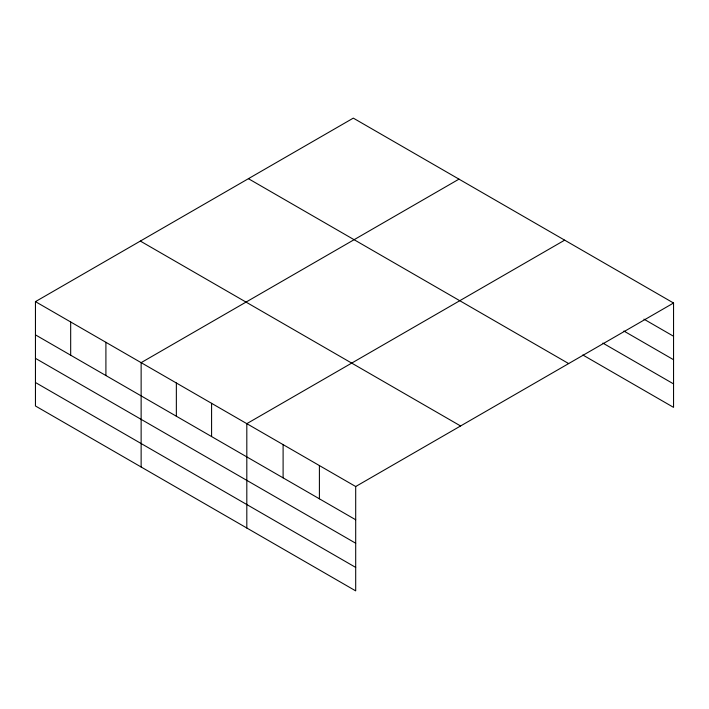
<?xml version="1.0" encoding="UTF-8"?>
<svg xmlns="http://www.w3.org/2000/svg" width="709" height="709" viewBox="0 0 709 709"><rect width="100%" height="100%" fill="white"/><g stroke="black" fill="none" stroke-linecap="round" stroke-linejoin="round"><path stroke-width="1.06" d="M35.45 301.635L355.696 486.525L355.696 590.872L35.45 405.982L35.45 301.635L353.304 118.128L673.55 303.018L673.55 407.365L582.816 354.979M458.989 179.138L141.135 362.654L141.135 467.001M564.665 240.156L246.812 423.663L246.812 528.01M355.696 486.525L673.55 303.018M643.94 319.156L673.55 336.252M623.885 331.041L673.55 359.72M602.872 343.094L673.55 383.897M248.416 178.686L568.662 363.575M140.338 241.078L460.584 425.967M35.45 334.87L355.696 519.768M35.45 358.337L355.696 543.227M35.45 382.514L355.696 567.413M319.404 465.574L319.404 498.808M283.104 444.623L283.104 477.857M211.583 403.324L211.583 436.558M176.355 382.984L176.355 416.227M105.907 342.314L105.907 375.548M70.678 321.975L70.678 355.209"/></g></svg>
